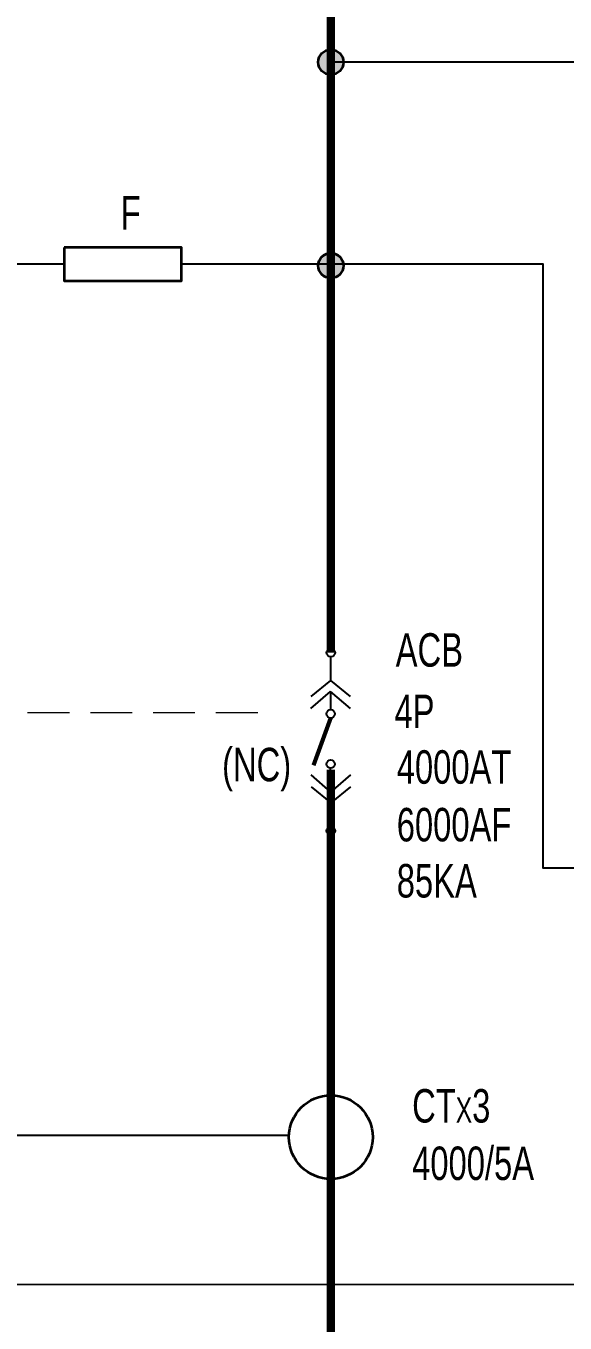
# Model space of a CAD drawing. Extents: x -5343388 to 7033982, y -486386 to 188356.
# Drawn here: x 377752 to 384195, y -415610 to -400112 of the extents above; entities that cross this region are included whole.
import ezdxf

# ---------------------------------------------------------------- set-up
doc = ezdxf.new("R2010")
doc.units = 0
doc.header["$MEASUREMENT"] = 0
doc.linetypes.add('DASHED', pattern=[0.75, 0.5, -0.25])
doc.layers.add('Equipment', color=2, linetype='Continuous', lineweight=35)
doc.layers.add('Wire Hatch', color=7, linetype='Continuous', lineweight=15)
doc.layers.add('text', color=2, linetype='Continuous')
doc.layers.add('wire', color=3, linetype='Continuous')
doc.styles.add('NKB2', font='', dxfattribs={"width": 0.7, "height": 400})
doc.styles.get('NKB2').set_extended_font_data('.VnArialH')

# ---------------------------------------------------------------- blocks, each defined once
blk = doc.blocks.new('acb')
for p, q in [((0, -333), (0, -50)), ((-2, -463), (-2, -681)), ((-2, -782), (-207, -1346)), ((-2, -1666), (-2, -1382)), ((0, -1795), (0, -2078))]:
    blk.add_line(p, q)
at = {"color": 2}
for p, q in [((-239, -668), (-2, -463)), ((-237, -524), (0, -333)), ((235, -668), (-2, -463)), ((237, -524), (0, -333)), ((-239, -1460), (-2, -1666)), ((235, -1460), (-2, -1666)), ((-237, -1604), (0, -1795)), ((237, -1604), (0, -1795))]:
    blk.add_line(p, q, dxfattribs=at)
at = {"const_width": 50}
blk.add_lwpolyline([(-207, -1346), (-2, -782)], dxfattribs=at)
for centre in [(0, 0), (-2, -731), (-2, -1332), (0, -2128)]:
    blk.add_circle(centre, 50)
blk = doc.blocks.new('vcb')
at = {"layer": 'Equipment'}
for p, q in [((0, -1400), (0, 0)), ((0, -2800), (0, -4200))]:
    blk.add_line(p, q, dxfattribs=at)
at = {"layer": 'wire'}
blk.add_blockref('acb', (0, -1400), dxfattribs=at)

msp = doc.modelspace()

# ---------------------------------------------------------------- hatches: boundary and pattern name
at = {"layer": 'Equipment'}
for points in [[(381245.7505, -400544.53198, -1), (381545.7505, -400544.53198, -1)], [(381545.79737, -402975.10757, 1), (381245.79737, -402975.10757, 1)]]:
    msp.add_hatch(color=256, dxfattribs=at).paths.add_polyline_path(points)

# ---------------------------------------------------------------- linework, layer by layer
msp.add_lwpolyline([(378209.90832, -402758.03198), (378209.90832, -403158.03198), (379609.90832, -403158.03198), (379609.90832, -402758.03198)], close=True, dxfattribs=at)
for centre, radius in [((381395.7505, -400544.53198), 150), ((381395.79737, -402975.10757), 150), ((381395.78714, -413388.1654), 500)]:
    msp.add_circle(centre, radius, dxfattribs=at)
at = {"layer": 'wire'}
for p, q in [((378209.90832, -402958.03198), (376465.90793, -402958.03198)), ((381398.06891, -402958.03198), (379609.90832, -402958.03198)), ((380895.06891, -413371.08981), (370349.27848, -413371.08981))]:
    msp.add_line(p, q, dxfattribs=at)
at = {"layer": 'wire', "const_width": 100}
for points in [[(381395.79737, -395052.21978), (381395.79737, -407599.9795)], [(381395.79737, -408999.9795), (381395.79737, -419147.96214)]]:
    msp.add_lwpolyline(points, dxfattribs=at)
at = {"layer": 'wire'}
for points in [[(390453.6975, -401798.53089), (390453.6975, -400544.53198), (381395.5775, -400544.53198)], [(384668.56324, -410175.87051), (383934.11807, -410175.87051), (383934.11807, -402958.02571), (381395.70191, -402958.02571)]]:
    msp.add_lwpolyline(points, dxfattribs=at)
at = {"layer": 'Wire Hatch', "linetype": 'DASHED', "ltscale": 1000}
msp.add_line((380522.01455, -408318.28116), (372213.03126, -408318.28116), dxfattribs=at)
at = {"layer": 'Wire Hatch'}
for points in [[(366395.88962, -399187.13803), (366395.88962, -415147.96214), (396395.88962, -415147.96214), (396395.88962, -399187.13803)], [(336395.88962, -415147.96214), (336395.88962, -423147.96214), (396395.88962, -423147.96214), (396395.88962, -415147.96214)]]:
    msp.add_lwpolyline(points, close=True, dxfattribs=at)

# ---------------------------------------------------------------- block references
at = {"layer": 'Equipment'}
msp.add_blockref('vcb', (381395.79737, -406199.9795), dxfattribs=at)

# ---------------------------------------------------------------- texts
at = {"layer": 'text', "char_height": 400, "attachment_point": 1, "style": 'NKB2'}
for s, insert, width in [('f', (378884.63126, -402144.48574), 1860.9251301), ('acb ', (382171.03769, -407367.59842), 4603.0894554), ('4p', (382156.56891, -408101.59842), 6264.5184432), ('(nc)', (380096.3959, -408737.05832), 6264.5184432), ('4000at', (382183.63484, -408766.09842), 6264.5184432), ('6000af', (382183.63484, -409455.09842), 6264.5184432), ('85ka', (382183.63484, -410125.59842), 6264.5184432), ('ct{\\H0.75x;x}3', (382367.56891, -412814.65677), 1860.9251301), ('4000/5a', (382367.56891, -413501.15677), 1860.9251301)]:
    msp.add_mtext(s, dxfattribs=dict(at, insert=insert, width=width))

doc.saveas('drawing.dxf')
